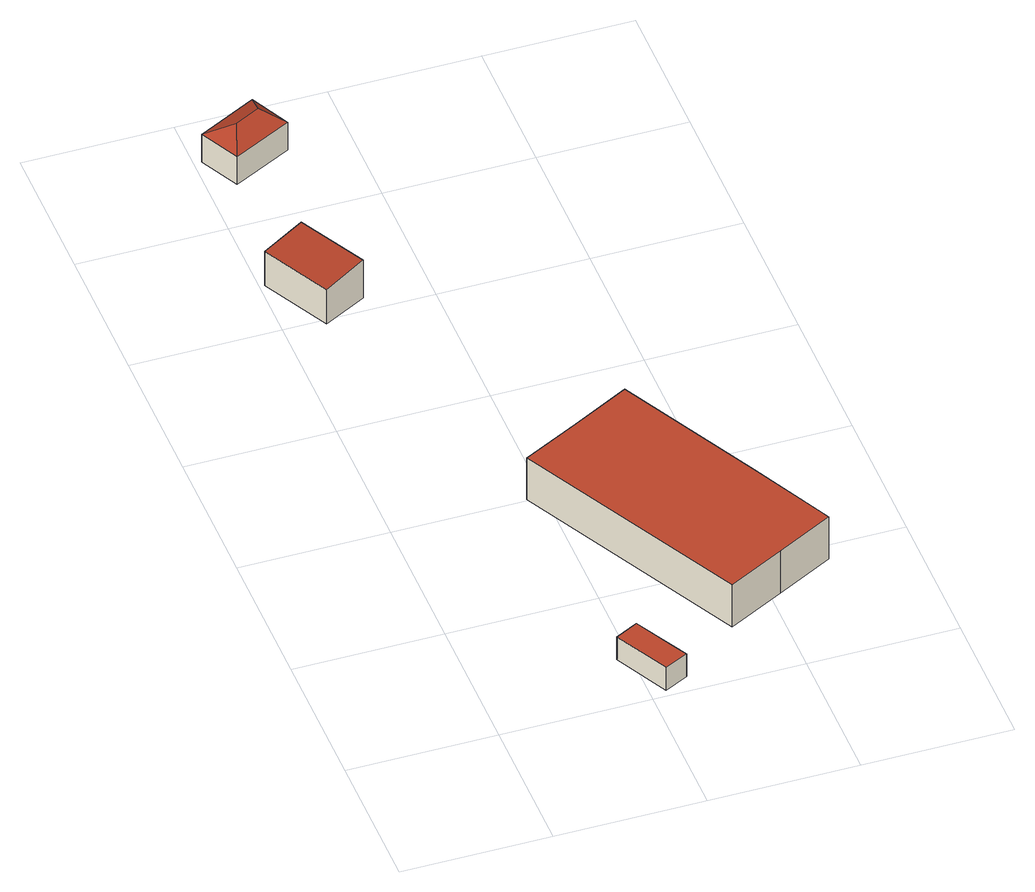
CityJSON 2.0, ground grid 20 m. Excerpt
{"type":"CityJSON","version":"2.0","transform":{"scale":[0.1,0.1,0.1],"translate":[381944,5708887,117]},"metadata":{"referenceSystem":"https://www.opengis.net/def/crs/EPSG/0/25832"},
"CityObjects":{
"building1":{"type":"Building","attributes":{"Gemeindeschluessel":"05911000","Geometrietyp2DReferenz":"3000","function":"31001_2100","roofType":"1000","measuredHeight":3.7,"storeysAboveGround":1},"geometry":[{"type":"Solid","lod":"2","boundaries":[[[[0,1,2,3]],[[4,5,1,0]],[[6,7,5,4]],[[8,9,7,6]],[[3,2,9,8]],[[6,4,0,3,8]],[[1,5,7,9,2]]]],"semantics":{"surfaces":[{"type":"WallSurface"},{"type":"RoofSurface"},{"type":"GroundSurface"}],"values":[[0,0,0,0,0,1,2]]}}]},
"building2":{"type":"Building","attributes":{"Gemeindeschluessel":"05911000","Geometrietyp2DReferenz":"3000","function":"31001_2100","roofType":"2100","measuredHeight":6.12,"storeysAboveGround":1},"geometry":[{"type":"Solid","lod":"2","boundaries":[[[[10,11,12,13]],[[14,15,11,10]],[[16,17,15,14]],[[13,12,17,16]],[[14,10,13,16]],[[11,15,17,12]]]],"semantics":{"surfaces":[{"type":"WallSurface"},{"type":"RoofSurface"},{"type":"GroundSurface"}],"values":[[0,0,0,0,1,2]]}}]},
"building3":{"type":"Building","attributes":{"Gemeindeschluessel":"05911000","Geometrietyp2DReferenz":"3000","function":"31001_2100","roofType":"5000","measuredHeight":6.21,"storeysAboveGround":1},"geometry":[{"type":"Solid","lod":"2","boundaries":[[[[18,19,20,21]],[[22,23,19,18]],[[24,25,23,22]],[[21,20,25,24]],[[26,24,22,27]],[[22,18,27]],[[27,18,21,26]],[[21,24,26]],[[19,23,25,20]]]],"semantics":{"surfaces":[{"type":"WallSurface"},{"type":"RoofSurface"},{"type":"GroundSurface"}],"values":[[0,0,0,0,1,1,1,1,2]]}}]},
"building4":{"type":"Building","attributes":{"Gemeindeschluessel":"05911000","Geometrietyp2DReferenz":"3000","function":"31001_2112","roofType":"1000","measuredHeight":6.84,"storeysAboveGround":1},"geometry":[{"type":"Solid","lod":"2","boundaries":[[[[28,29,30,31]],[[32,33,29,28]],[[34,35,33,32]],[[36,37,35,34]],[[38,39,37,36]],[[40,41,39,38]],[[42,43,41,40]],[[31,30,43,42]],[[40,38,36,34,32,28,31,42]],[[29,33,35,37,39,41,43,30]]]],"semantics":{"surfaces":[{"type":"WallSurface"},{"type":"RoofSurface"},{"type":"GroundSurface"}],"values":[[0,0,0,0,0,0,0,0,1,2]]}}]}
},
"vertices":[
[211,92,54],[211,92,17],[180,76,17],[180,76,54],[239,38,54],[239,38,17],[250,18,54],[250,18,17],[218,2,54],[218,2,17],
[65,915,71],[65,915,9],[7,885,9],[7,885,65],[113,823,71],[113,823,9],[55,792,65],[55,792,9],
[86,1156,66],[86,1156,21],[6,1115,21],[6,1115,66],[113,1101,66],[113,1101,21],[33,1061,66],[33,1061,21],[47,1102,83],[81,1119,83],
[176,398,81],[176,398,13],[335,91,13],[335,91,81],[254,438,81],[254,438,13],[332,479,81],[332,479,13],[432,285,81],[432,285,13],[485,180,81],[485,180,13],[489,171,81],[489,171,13],[412,131,81],[412,131,13]
]}
